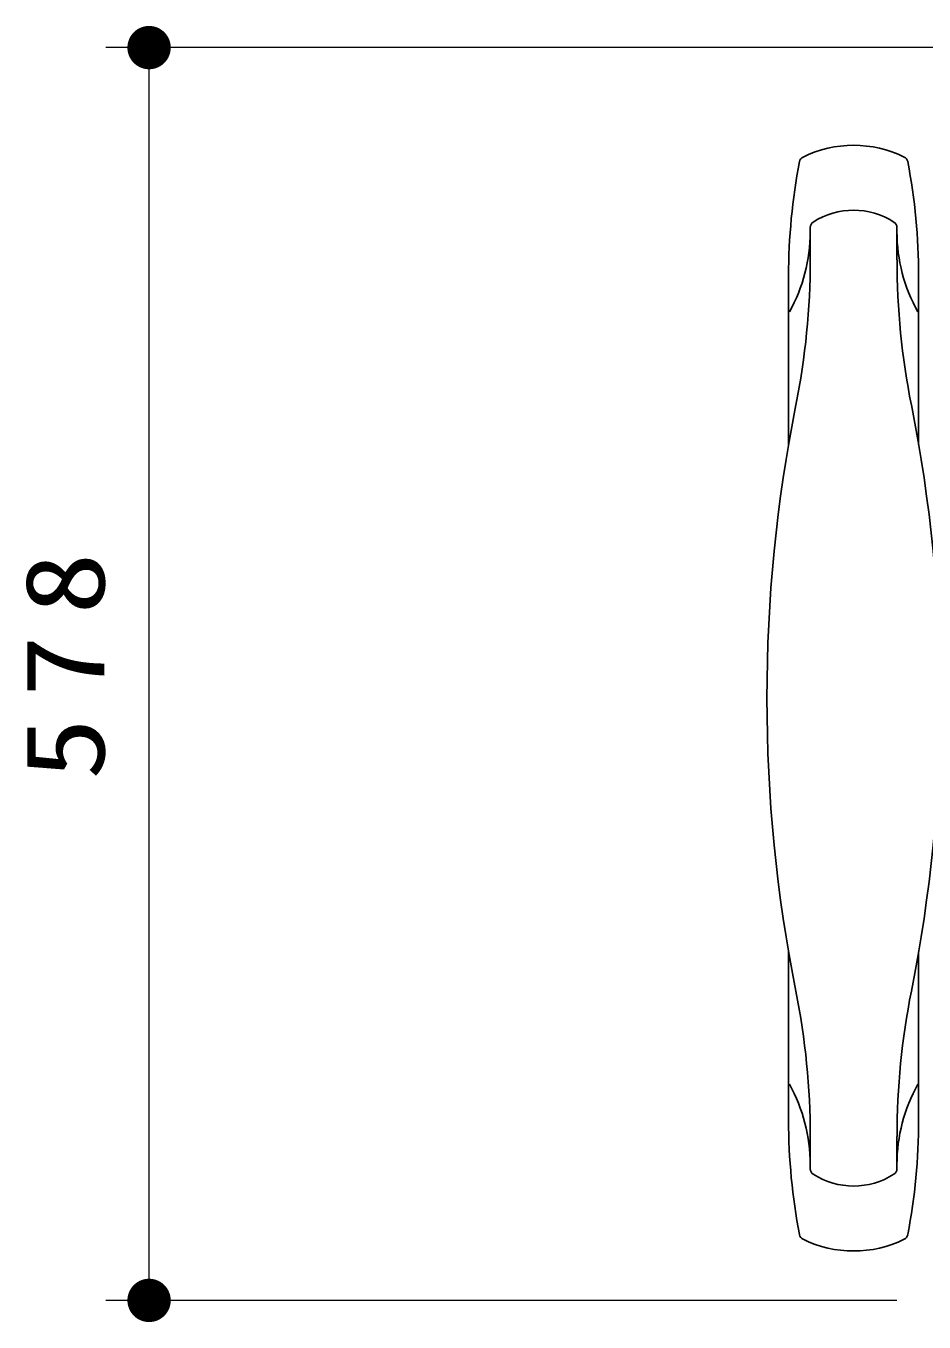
# Model space of a CAD drawing. Units: millimetres on the paper, scale 1:20. Extents: x -385 to 0, y 0 to 267.
# Drawn here: x -309.27 to -288.55, y 205.93 to 235.84 of the extents above; entities that cross this region are included whole.
import ezdxf

# ---------------------------------------------------------------- set-up
doc = ezdxf.new("R2010")
doc.units = ezdxf.units.MM
doc.layers.add('1_20', color=7, linetype='Continuous', lineweight=25)
doc.styles.add('ＭＳ ゴシック', font='')
doc.styles.get('ＭＳ ゴシック').set_extended_font_data('MS Gothic')

# ---------------------------------------------------------------- blocks, each defined once
blk = doc.blocks.new('filled_dot')
at = {"color": 0, "linetype": 'Continuous', "lineweight": -2, "const_width": 1.25}
blk.add_lwpolyline([(-0.625, 0, 1), (0.625, 0, 1)], format="xyb", close=True, dxfattribs=at)

msp = doc.modelspace()

# ---------------------------------------------------------------- linework, layer by layer
at = {"layer": '1_20', "lineweight": 13}
for p, q in [((-281.925, 235.337), (-307.425, 235.337)), ((-306.425, 206.434), (-306.425, 235.337)), ((-289.175, 206.434), (-307.425, 206.434))]:
    msp.add_line(p, q, dxfattribs=at)
at = {"layer": '1_20', "color": 4}
for p, q in [((-291.175, 231.185), (-291.175, 230.44)), ((-289.175, 231.185), (-289.175, 230.44)), ((-291.675, 230.068), (-291.675, 226.183)), ((-288.675, 230.068), (-288.675, 226.183)), ((-291.675, 210.59), (-291.675, 214.474)), ((-288.675, 210.59), (-288.675, 214.474)), ((-291.175, 209.472), (-291.175, 210.217)), ((-289.175, 209.472), (-289.175, 210.217))]:
    msp.add_line(p, q, dxfattribs=at)
for centre, radius, start, end in [((-290.175, 230.434), 2.649, 63.8827, 116.1173), ((-277.773, 230.068), 13.902, 169.0583, 180), ((-291.275, 232.678), 0.15, 116.1173, 169.0583), ((-289.075, 232.678), 0.15, 10.9417, 63.8827), ((-302.577, 230.068), 13.902, 0, 10.9417), ((-290.175, 229.865), 1.72, 57.2209, 122.7791), ((-291.025, 231.185), 0.15, 122.7791, 180), ((-289.325, 231.185), 0.15, 0, 57.2209), ((-294.98, 231.089), 3.805, 330.8771, 0), ((-285.37, 231.089), 3.805, 180, 209.1229), ((-308.273, 230.44), 17.098, 348.7042, 0), ((-272.076, 230.44), 17.098, 180, 191.2958), ((-257.649, 220.329), 34.526, 168.7042, 191.2958), ((-322.7, 220.329), 34.526, 348.7042, 11.2958), ((-308.273, 210.217), 17.098, 0, 11.2958), ((-272.076, 210.217), 17.098, 168.7042, 180), ((-294.98, 209.568), 3.805, 0, 29.1229), ((-285.37, 209.568), 3.805, 150.8771, 180), ((-277.773, 210.59), 13.902, 180, 190.9417), ((-302.577, 210.59), 13.902, 349.0583, 0), ((-291.025, 209.472), 0.15, 180, 237.2209), ((-290.175, 210.792), 1.72, 237.2209, 302.7791), ((-289.325, 209.472), 0.15, 302.7791, 0), ((-291.275, 207.979), 0.15, 190.9417, 243.8827), ((-290.175, 210.223), 2.649, 243.8827, 296.1173), ((-289.075, 207.979), 0.15, 296.1173, 349.0583)]:
    msp.add_arc(centre, radius, start, end, dxfattribs=at)

# ---------------------------------------------------------------- block references
at = {"layer": '1_20', "lineweight": 13, "xscale": 0.4, "yscale": 0.4}
for p, rotation in [((-306.425, 235.337), 270), ((-306.425, 206.434), 90)]:
    msp.add_blockref('filled_dot', p, dxfattribs=dict(at, rotation=rotation))

# ---------------------------------------------------------------- texts
at = {"layer": '1_20', "insert": (-307.425, 221.302), "char_height": 1.833, "attachment_point": 8, "rotation": 90, "style": 'ＭＳ ゴシック'}
msp.add_mtext('\\T1.33;\\W1.15;578', dxfattribs=at)

doc.saveas('drawing.dxf')
